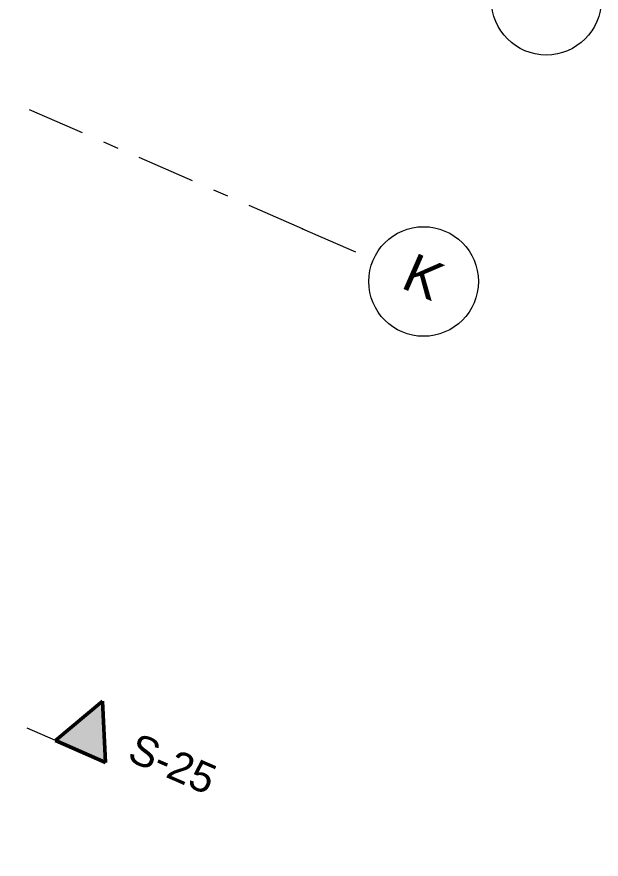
# Model space of a CAD drawing. Header units: millimetres. Extents: x -50172 to 312111, y -142074 to 4572.
# Drawn here: x 18270 to 23598, y -51529 to -43843 of the extents above; entities that cross this region are included whole.
import ezdxf
from ezdxf.enums import TextEntityAlignment as Align

# ---------------------------------------------------------------- set-up
doc = ezdxf.new("R2010")
doc.units = ezdxf.units.MM
doc.header["$MEASUREMENT"] = 0
doc.linetypes.add('Dashed', pattern=[564.444447, 282.222223, -282.222223])
doc.linetypes.add('Double Dashed', pattern=[1093.611073, 529.166651, -211.666656, 141.111112, -211.666656])
for name, color, linetype in [('A-95-MC_Marker_Section_P2.Marker', 7, 'Continuous'), ('New_A-15-MG_Structural_Grid_Phase_2', 7, 'Continuous'), ('New_A-95-D_1_100', 7, 'Continuous')]:
    doc.layers.add(name, color=color, linetype=linetype)
for name, color, linetype, lineweight in [('A-95-MC_Marker_Section_P2.Marker_Pen_No__1', 7, 'Continuous', 13), ('A-95-MC_Marker_Section_P2.Marker_Pen_No__6', 7, 'Continuous', 35), ('New_A-95-D_1_100_Pen_No__1', 7, 'Continuous', 13)]:
    doc.layers.add(name, color=color, linetype=linetype, lineweight=lineweight)
doc.layers.add('A-95-MC_Marker_Section_P2.Marker_Pen_No__25', color=7, linetype='Continuous', lineweight=50, true_color=0x2a2a2a)
doc.layers.add('New_A-15-MG_Structural_Grid_Phase_2_Pen_No__222', color=7, linetype='Continuous', lineweight=13, true_color=0x65af33)
doc.styles.add('GENERATED_STYLE_3', font='')
doc.styles.add('GENERATED_STYLE_4', font='')
doc.styles.get('GENERATED_STYLE_3').set_extended_font_data('Arial')
doc.styles.get('GENERATED_STYLE_4').set_extended_font_data('Swis721 BT')
doc.dimstyles.new('GENERATED_STYLE__1', dxfattribs={"dimtxt": 250, "dimasz": 95, "dimexe": 0.18, "dimexo": 50, "dimgap": 0.09, "dimtad": 1, "dimdec": 0, "dimzin": 0, "dimdsep": 46, "dimtxsty": 'GENERATED_STYLE_3', "dimblk": 'ARROWHEAD_2', "dimblk1": 'ARROWHEAD_2', "dimblk2": 'ARROWHEAD_2', "dimcen": 0.09, "dimclrd": 7, "dimclre": 7, "dimclrt": 7, "dimadec": 0, "dimazin": 0, "dimtfac": 1, "dimtdec": 4, "dimtmove": 0, "dimatfit": 3, "dimfxl": 1, "dimtolj": 1, "dimtzin": 0, "dimarcsym": 0})

# ---------------------------------------------------------------- blocks, each defined once
blk = doc.blocks.new('*D342')
at = {"layer": 'New_A-95-D_1_100_Pen_No__1', "linetype": 'Continuous'}
for p, q in [((22805.8, -31999.9), (20751.4, -36711.4)), ((19599, -36209), (20837.3, -36748.9)), ((20794.2, -36769.5), (20708.5, -36653.4)), ((20751.4, -36711.4), (18845.2, -41082.9)), ((17820.9, -40636.3), (18931.1, -41120.4)), ((18888, -41141), (18802.3, -41024.9)), ((18845.2, -41082.9), (14857.7, -50227.4))]:
    blk.add_line(p, q, dxfattribs=at)
at = {"layer": 'New_A-95-D_1_100_Pen_No__1', "insert": (19139.1, -40283.7), "char_height": 250, "attachment_point": 7, "rotation": 66.44041, "style": 'GENERATED_STYLE_3'}
blk.add_mtext('\\A1;{\\fArial|b0|i0|c0|p34;4,769 gutter to ridge}', dxfattribs=at)
blk = doc.blocks.new('ARROWHEAD_2')
at = {"color": 0, "linetype": 'Continuous', "lineweight": 0}
for p, q in [((0, 0), (-1, 0)), ((-0.378, -0.655), (0.378, 0.655))]:
    blk.add_line(p, q, dxfattribs=at)
blk = doc.blocks.new('*D343')
at = {"layer": 'New_A-95-D_1_100_Pen_No__1', "linetype": 'Continuous'}
for p, q in [((18888, -41141), (18802.3, -41024.9)), ((18845.2, -41082.9), (14857.7, -50227.4)), ((14900.6, -50285.4), (14814.9, -50169.3))]:
    blk.add_line(p, q, dxfattribs=at)
at = {"layer": 'New_A-95-D_1_100_Pen_No__1', "insert": (16192.3, -47041.7), "char_height": 250, "attachment_point": 7, "rotation": 66.44041, "style": 'GENERATED_STYLE_3'}
blk.add_mtext('\\A1;{\\fArial|b0|i0|c0|p34;9,976 gutter to ridge}', dxfattribs=at)
blk = doc.blocks.new('*D344')
at = {"layer": 'New_A-95-D_1_100_Pen_No__1', "linetype": 'Continuous'}
for p, q in [((18845.2, -41082.9), (14857.7, -50227.4)), ((10530.5, -48340.5), (14943.7, -50264.8)), ((14900.6, -50285.4), (14814.9, -50169.3)), ((14857.7, -50227.4), (13213, -53999.4)), ((12969.1, -53893), (13298.9, -54036.8)), ((13170.1, -53941.3), (13255.8, -54057.4)), ((13213, -53999.4), (13188.5, -54055.4))]:
    blk.add_line(p, q, dxfattribs=at)
at = {"layer": 'New_A-95-D_1_100_Pen_No__1', "insert": (13419.4, -53400.8), "char_height": 250, "attachment_point": 7, "rotation": 66.44041, "style": 'GENERATED_STYLE_3'}
blk.add_mtext('\\A1;{\\fArial|b0|i0|c0|p34;4,115 gutter to grid}', dxfattribs=at)
blk = doc.blocks.new('Standard grid marker_29')
at = {"layer": 'New_A-15-MG_Structural_Grid_Phase_2_Pen_No__222', "linetype": 'Continuous'}
blk.add_circle((-500, 0), 500, dxfattribs=at)
at = {"layer": 'New_A-15-MG_Structural_Grid_Phase_2_Pen_No__222', "style": 'GENERATED_STYLE_4'}
for tag, p in [('AC_MarkerText_1_0', (-500, 38.7)), ('AC_MarkerText_1_1', (54463.2, 38.7))]:
    blk.add_attdef(tag, text='', height=350, rotation=180, dxfattribs=at).set_placement(p, align=Align.MIDDLE_CENTER)
blk = doc.blocks.new('Standard grid marker_30')
at = {"layer": 'New_A-15-MG_Structural_Grid_Phase_2_Pen_No__222', "linetype": 'Double Dashed'}
for q in [(0, 0), (54601, 0)]:
    blk.add_line((705.1, 0), q, dxfattribs=at)
at = {"layer": 'New_A-15-MG_Structural_Grid_Phase_2_Pen_No__222', "linetype": 'Continuous'}
blk.add_circle((-500, 0), 500, dxfattribs=at)
at = {"layer": 'New_A-15-MG_Structural_Grid_Phase_2_Pen_No__222', "linetype": 'Double Dashed'}
blk.add_point((705.1, 0), dxfattribs=at)
blk.add_point((705.1, 0), dxfattribs=at)
at = {"layer": 'New_A-15-MG_Structural_Grid_Phase_2_Pen_No__222', "style": 'GENERATED_STYLE_4'}
for tag, p in [('AC_MarkerText_1_0', (-500, 43.4)), ('AC_MarkerText_1_1', (55806.1, 43.4))]:
    blk.add_attdef(tag, text='', height=350, rotation=180, dxfattribs=at).set_placement(p, align=Align.MIDDLE_CENTER)
blk = doc.blocks.new('Cutting Plane_5_1', base_point=(18850.6, -50545.4))
at = {"layer": 'A-95-MC_Marker_Section_P2.Marker_Pen_No__25', "linetype": 'Continuous'}
blk.add_hatch(color=256, dxfattribs=at).paths.add_polyline_path([(19079.8, -50645.3), (18621.4, -50445.5), (19050.4, -50087.1)])
at = {"layer": 'A-95-MC_Marker_Section_P2.Marker_Pen_No__1', "linetype": 'Dashed'}
blk.add_line((18621.4, -50445.5), (-6789.2, -39365.2), dxfattribs=at)
at = {"layer": 'A-95-MC_Marker_Section_P2.Marker_Pen_No__25', "linetype": 'Continuous'}
for p, q in [((18621.4, -50445.5), (19050.4, -50087.1)), ((19050.4, -50087.1), (19079.8, -50645.3)), ((19079.8, -50645.3), (18621.4, -50445.5))]:
    blk.add_line(p, q, dxfattribs=at)
at = {"layer": 'A-95-MC_Marker_Section_P2.Marker_Pen_No__6', "insert": (20005.7, -50948.9), "char_height": 275, "attachment_point": 9, "rotation": 336.44041, "style": 'GENERATED_STYLE_4'}
blk.add_mtext('\\A1;{\\fSwis721 BT|b0|i0|c0|p34;S-25}', dxfattribs=at)

msp = doc.modelspace()

# ---------------------------------------------------------------- block references
at = {"layer": 'A-95-MC_Marker_Section_P2.Marker'}
msp.add_blockref('Cutting Plane_5_1', (18850.6, -50545.4), dxfattribs=at)
at = {"layer": 'New_A-15-MG_Structural_Grid_Phase_2', "color": 8, "linetype": 'Continuous', "lineweight": 15, "zscale": 1000, "rotation": 156.4404115839929}
msp.add_blockref('Standard grid marker_29', (22639.6, -43491.3), dxfattribs=at)
at = {"layer": 'New_A-15-MG_Structural_Grid_Phase_2', "color": 8, "linetype": 'Continuous', "lineweight": 15}
ref = msp.add_blockref('Standard grid marker_30', (21520.4, -46057.9), dxfattribs=dict(at, zscale=1000, rotation=156.4404115839929))
ref.add_attrib('AC_MarkerText_1', 'K', dxfattribs={"layer": 'New_A-15-MG_Structural_Grid_Phase_2_Pen_No__222', "color": 85, "true_color": 0x65af33, "height": 350, "rotation": 336.44041, "style": 'GENERATED_STYLE_4'}).set_placement((21978.7, -46214.4), align=Align.MIDDLE_CENTER)

# ---------------------------------------------------------------- dimensions: what is measured, and where the dimension line sits
at = {"layer": 'New_A-95-D_1_100', "linetype": 'Continuous'}
for base, p1, p2, text, picture, middle in [((18845.2, -41082.9), (19553.2, -36189), (17775.1, -40616.3), '<MeasuredValue> gutter to ridge', '*D342', (20059, -37861.3)), ((14857.7, -50227.4), (17775.1, -40616.3), (10484.7, -48320.5), '<MeasuredValue> gutter to ridge', '*D343', (17112.2, -44619.3)), ((13213, -53999.4), (10484.7, -48320.5), (12923.3, -53873), '<MeasuredValue> gutter to grid', '*D344', (14301.4, -51065.3))]:
    dim = msp.add_linear_dim(base=base, p1=p1, p2=p2, angle=246.44041, text=text, dimstyle='GENERATED_STYLE__1', dxfattribs=at)
    dim.commit()
    dim.dimension.update_dxf_attribs({"geometry": picture, "text_midpoint": middle, "dimtype": 160, "text_rotation": 66.44041})

doc.saveas('drawing.dxf')
